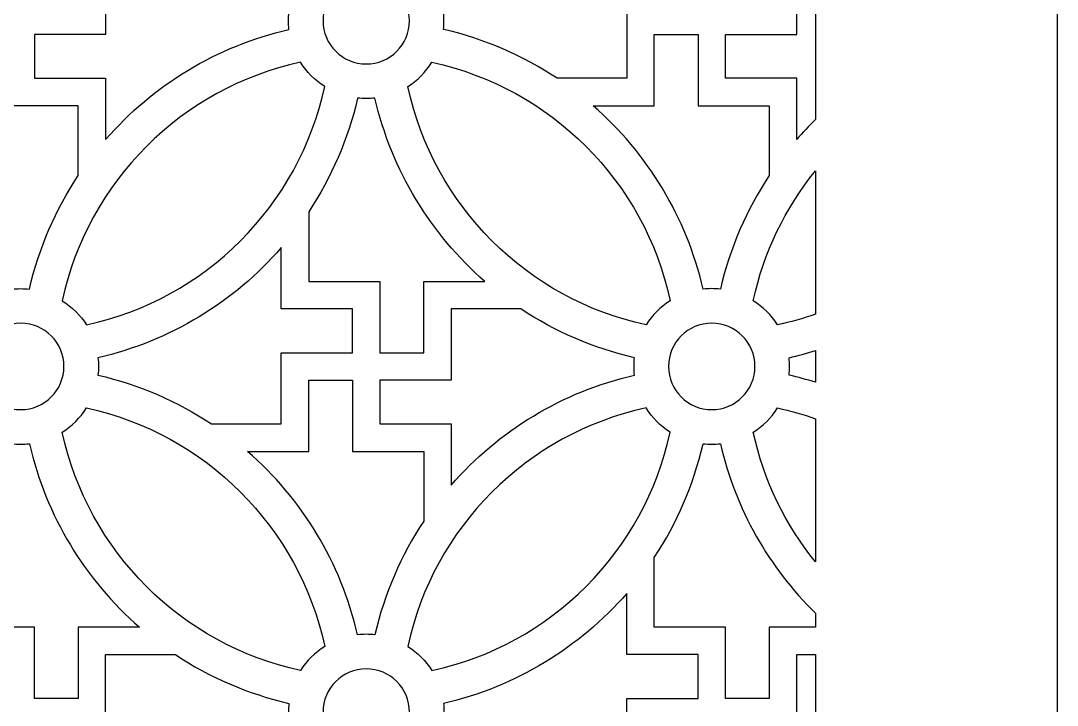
# Model space of a CAD drawing. Header units: centimetres. Extents: x -27 to -22.1, y -9 to 9.
# Drawn here: x -24.545 to -22.09, y -3.257 to -1.637 of the extents above; entities that cross this region are included whole.
import ezdxf

# ---------------------------------------------------------------- set-up
doc = ezdxf.new("R2010")
doc.units = ezdxf.units.CM
doc.header["$MEASUREMENT"] = 0
doc.layers.add('layer 1', color=7, linetype='Continuous')

msp = doc.modelspace()

# ---------------------------------------------------------------- linework, layer by layer
at = {"layer": 'layer 1', "color": 250}
msp.add_open_spline([(-22.09005, 8.99979), (-23.72641, 8.99979), (-25.36278, 8.99979), (-26.99914, 8.99979), (-26.99914, 8.99979), (-26.99914, 3.5307), (-26.99914, -1.93839), (-26.99914, -7.40747), (-26.99914, -7.40747), (-26.99913, -7.40747), (-26.99911, -7.40747), (-26.9991, -7.40747), (-26.9991, -7.40747), (-26.9991, -7.93839), (-26.9991, -8.4693), (-26.9991, -9.00021), (-26.9991, -9.00021), (-26.80819, -9.00021), (-26.61728, -9.00021), (-26.42637, -9.00021), (-26.42637, -9.00021), (-26.42637, -8.91839), (-26.42637, -8.83657), (-26.42637, -8.75476), (-26.42637, -8.75476), (-26.22443, -8.75476), (-26.02249, -8.75476), (-25.82055, -8.75476), (-25.82055, -8.75476), (-25.82055, -8.59488), (-25.82055, -8.43499), (-25.82055, -8.27511), (-25.82055, -8.27511), (-25.73885, -8.27348), (-25.65716, -8.27186), (-25.57546, -8.27022), (-25.57546, -8.27022), (-25.56095, -8.31159), (-25.54194, -8.34747), (-25.51038, -8.37913), (-25.51038, -8.37913), (-25.47946, -8.41014), (-25.44752, -8.4293), (-25.41001, -8.43803), (-25.41001, -8.43803), (-25.36035, -8.44958), (-25.30792, -8.44455), (-25.26805, -8.40977), (-25.26805, -8.40977), (-25.22948, -8.37612), (-25.20722, -8.32221), (-25.19923, -8.27078), (-25.19923, -8.27078), (-25.17641, -8.27309), (-25.15699, -8.27256), (-25.13868, -8.26993), (-25.13868, -8.26993), (-25.04731, -8.25686), (-25.00416, -8.19905), (-24.99645, -8.11187), (-24.99645, -8.11187), (-24.99455, -8.09051), (-24.99606, -8.06941), (-25.00284, -8.05085), (-25.00284, -8.05085), (-25.00141, -8.05121), (-24.99997, -8.05157), (-24.99854, -8.05193), (-24.99854, -8.05193), (-24.9663, -8.06308), (-24.93405, -8.07422), (-24.90182, -8.08537), (-24.90182, -8.08537), (-24.88247, -8.28292), (-24.72992, -8.43675), (-24.54457, -8.43675), (-24.54457, -8.43675), (-24.35923, -8.43675), (-24.20667, -8.28292), (-24.18733, -8.08537), (-24.18733, -8.08537), (-24.15509, -8.07422), (-24.12285, -8.06308), (-24.09061, -8.05193), (-24.09061, -8.05193), (-24.08918, -8.05157), (-24.08774, -8.05121), (-24.0863, -8.05085), (-24.0863, -8.05085), (-24.09309, -8.06941), (-24.0946, -8.09051), (-24.0927, -8.11187), (-24.0927, -8.11187), (-24.08499, -8.19905), (-24.04183, -8.25686), (-23.95047, -8.26993), (-23.95047, -8.26993), (-23.93216, -8.27256), (-23.91274, -8.27309), (-23.88992, -8.27078), (-23.88992, -8.27078), (-23.88193, -8.32221), (-23.85967, -8.37612), (-23.8211, -8.40977), (-23.8211, -8.40977), (-23.78123, -8.44455), (-23.7288, -8.44958), (-23.67914, -8.43803), (-23.67914, -8.43803), (-23.64162, -8.4293), (-23.60969, -8.41014), (-23.57878, -8.37913), (-23.57878, -8.37913), (-23.5472, -8.34747), (-23.5282, -8.31159), (-23.51369, -8.27022), (-23.51369, -8.27022), (-23.43199, -8.27186), (-23.3503, -8.27348), (-23.26859, -8.27511), (-23.26859, -8.27511), (-23.26859, -8.43499), (-23.26859, -8.59488), (-23.26859, -8.75476), (-23.26859, -8.75476), (-23.06666, -8.75476), (-22.86472, -8.75476), (-22.66277, -8.75476), (-22.66277, -8.75476), (-22.66277, -8.83657), (-22.66277, -8.91839), (-22.66277, -9.00021), (-22.66277, -9.00021), (-22.47186, -9.00021), (-22.28096, -9.00021), (-22.09005, -9.00021), (-22.09005, -9.00021), (-22.09005, -8.4693), (-22.09005, -7.93839), (-22.09005, -7.40747), (-22.09005, -7.40747), (-22.09005, -1.93839), (-22.09005, 3.5307), (-22.09005, 8.99979)], degree=3, knots=[0, 0, 0, 0, 0.027027, 0.027027, 0.027027, 0.027027, 0.0540541, 0.0540541, 0.0540541, 0.0540541, 0.0810811, 0.0810811, 0.0810811, 0.0810811, 0.1081081, 0.1081081, 0.1081081, 0.1081081, 0.1351351, 0.1351351, 0.1351351, 0.1351351, 0.1621622, 0.1621622, 0.1621622, 0.1621622, 0.1891892, 0.1891892, 0.1891892, 0.1891892, 0.2162162, 0.2162162, 0.2162162, 0.2162162, 0.2432432, 0.2432432, 0.2432432, 0.2432432, 0.2702703, 0.2702703, 0.2702703, 0.2702703, 0.2972973, 0.2972973, 0.2972973, 0.2972973, 0.3243243, 0.3243243, 0.3243243, 0.3243243, 0.3513514, 0.3513514, 0.3513514, 0.3513514, 0.3783784, 0.3783784, 0.3783784, 0.3783784, 0.4054054, 0.4054054, 0.4054054, 0.4054054, 0.4324324, 0.4324324, 0.4324324, 0.4324324, 0.4594595, 0.4594595, 0.4594595, 0.4594595, 0.4864865, 0.4864865, 0.4864865, 0.4864865, 0.5135135, 0.5135135, 0.5135135, 0.5135135, 0.5405405, 0.5405405, 0.5405405, 0.5405405, 0.5675676, 0.5675676, 0.5675676, 0.5675676, 0.5945946, 0.5945946, 0.5945946, 0.5945946, 0.6216216, 0.6216216, 0.6216216, 0.6216216, 0.6486486, 0.6486486, 0.6486486, 0.6486486, 0.6756757, 0.6756757, 0.6756757, 0.6756757, 0.7027027, 0.7027027, 0.7027027, 0.7027027, 0.7297297, 0.7297297, 0.7297297, 0.7297297, 0.7567568, 0.7567568, 0.7567568, 0.7567568, 0.7837838, 0.7837838, 0.7837838, 0.7837838, 0.8108108, 0.8108108, 0.8108108, 0.8108108, 0.8378378, 0.8378378, 0.8378378, 0.8378378, 0.8648649, 0.8648649, 0.8648649, 0.8648649, 0.8918919, 0.8918919, 0.8918919, 0.8918919, 0.9189189, 0.9189189, 0.9189189, 0.9189189, 0.9459459, 0.9459459, 0.9459459, 0.9459459, 1, 1, 1, 1], dxfattribs=at)
at = {"layer": 'layer 1', "color": 7}
for points, knots in [([(-23.27444, -1.77279), (-23.21939, -1.77279), (-23.16434, -1.77279), (-23.1093, -1.77279), (-23.1093, -1.77279), (-23.1093, -1.71658), (-23.1093, -1.66036), (-23.1093, -1.60415), (-23.1093, -1.60415), (-23.05309, -1.60415), (-22.99687, -1.60415), (-22.94066, -1.60415), (-22.94066, -1.60415), (-22.94066, -1.56956), (-22.94066, -1.53496), (-22.94066, -1.50036), (-22.94066, -1.50036), (-22.99687, -1.50036), (-23.05309, -1.50036), (-23.1093, -1.50036), (-23.1093, -1.50036), (-23.1093, -1.45207), (-23.1093, -1.40377), (-23.1093, -1.35547), (-23.1093, -1.35547), (-23.22098, -1.4837), (-23.37197, -1.57678), (-23.54347, -1.61597), (-23.54347, -1.61597), (-23.54273, -1.62274), (-23.54232, -1.62961), (-23.54232, -1.63657), (-23.54232, -1.63657), (-23.54232, -1.64354), (-23.54273, -1.65041), (-23.54347, -1.65716), (-23.54347, -1.65716), (-23.44602, -1.67944), (-23.3552, -1.71915), (-23.27444, -1.77279)], [0, 0, 0, 0, 0.0909091, 0.0909091, 0.0909091, 0.0909091, 0.1818182, 0.1818182, 0.1818182, 0.1818182, 0.2727273, 0.2727273, 0.2727273, 0.2727273, 0.3636364, 0.3636364, 0.3636364, 0.3636364, 0.4545455, 0.4545455, 0.4545455, 0.4545455, 0.5454545, 0.5454545, 0.5454545, 0.5454545, 0.6363636, 0.6363636, 0.6363636, 0.6363636, 0.7272727, 0.7272727, 0.7272727, 0.7272727, 0.8181818, 0.8181818, 0.8181818, 0.8181818, 1, 1, 1, 1]), ([(-24.34352, -1.91768), (-24.34352, -1.86938), (-24.34352, -1.82108), (-24.34352, -1.77278), (-24.34352, -1.77278), (-24.36514, -1.77278), (-24.38676, -1.77278), (-24.40838, -1.77278), (-24.40838, -1.77278), (-24.40838, -1.77278), (-24.40838, -1.77278), (-24.40838, -1.77279), (-24.40838, -1.77279), (-24.44298, -1.77278), (-24.47757, -1.77278), (-24.51216, -1.77278), (-24.51216, -1.77278), (-24.51216, -1.73819), (-24.51216, -1.70359), (-24.51216, -1.669), (-24.51216, -1.669), (-24.45595, -1.669), (-24.39973, -1.669), (-24.34352, -1.669), (-24.34352, -1.669), (-24.34353, -1.61279), (-24.34353, -1.55659), (-24.34353, -1.50036), (-24.34353, -1.50036), (-24.28848, -1.50036), (-24.23343, -1.50036), (-24.17839, -1.50036), (-24.17839, -1.50036), (-24.09763, -1.554), (-24.00681, -1.5937), (-23.90935, -1.61597), (-23.90935, -1.61597), (-23.91011, -1.62274), (-23.9105, -1.62961), (-23.9105, -1.63657), (-23.9105, -1.63657), (-23.9105, -1.64354), (-23.91011, -1.65041), (-23.90935, -1.65716), (-23.90935, -1.65716), (-24.08085, -1.69636), (-24.23184, -1.78945), (-24.34352, -1.91768)], [0, 0, 0, 0, 0.0769231, 0.0769231, 0.0769231, 0.0769231, 0.1538462, 0.1538462, 0.1538462, 0.1538462, 0.2307692, 0.2307692, 0.2307692, 0.2307692, 0.3076923, 0.3076923, 0.3076923, 0.3076923, 0.3846154, 0.3846154, 0.3846154, 0.3846154, 0.4615385, 0.4615385, 0.4615385, 0.4615385, 0.5384615, 0.5384615, 0.5384615, 0.5384615, 0.6153846, 0.6153846, 0.6153846, 0.6153846, 0.6923077, 0.6923077, 0.6923077, 0.6923077, 0.7692308, 0.7692308, 0.7692308, 0.7692308, 0.8461538, 0.8461538, 0.8461538, 0.8461538, 1, 1, 1, 1]), ([(-22.66277, -1.8706), (-22.66277, -1.74719), (-22.66277, -1.62378), (-22.66277, -1.50036), (-22.66277, -1.50036), (-22.67757, -1.50036), (-22.69237, -1.50036), (-22.70716, -1.50036), (-22.70716, -1.50036), (-22.70716, -1.55659), (-22.70716, -1.61279), (-22.70716, -1.669), (-22.70716, -1.669), (-22.76337, -1.669), (-22.81959, -1.669), (-22.8758, -1.669), (-22.8758, -1.669), (-22.8758, -1.70359), (-22.8758, -1.73819), (-22.8758, -1.77278), (-22.8758, -1.77278), (-22.8412, -1.77278), (-22.80662, -1.77278), (-22.77202, -1.77279), (-22.77202, -1.77279), (-22.77202, -1.77278), (-22.77202, -1.77278), (-22.77202, -1.77278), (-22.77202, -1.77278), (-22.75039, -1.77278), (-22.72878, -1.77278), (-22.70716, -1.77278), (-22.70716, -1.77278), (-22.70716, -1.82108), (-22.70716, -1.86938), (-22.70716, -1.91768), (-22.70716, -1.91768), (-22.69298, -1.90141), (-22.67817, -1.88571), (-22.66277, -1.8706)], [0, 0, 0, 0, 0.0909091, 0.0909091, 0.0909091, 0.0909091, 0.1818182, 0.1818182, 0.1818182, 0.1818182, 0.2727273, 0.2727273, 0.2727273, 0.2727273, 0.3636364, 0.3636364, 0.3636364, 0.3636364, 0.4545455, 0.4545455, 0.4545455, 0.4545455, 0.5454545, 0.5454545, 0.5454545, 0.5454545, 0.6363636, 0.6363636, 0.6363636, 0.6363636, 0.7272727, 0.7272727, 0.7272727, 0.7272727, 0.8181818, 0.8181818, 0.8181818, 0.8181818, 1, 1, 1, 1]), ([(-23.72641, -1.5343), (-23.66994, -1.5343), (-23.62414, -1.5801), (-23.62414, -1.63657), (-23.62414, -1.63657), (-23.62414, -1.69304), (-23.66994, -1.73885), (-23.72641, -1.73885), (-23.72641, -1.73885), (-23.78289, -1.73885), (-23.82868, -1.69304), (-23.82868, -1.63657), (-23.82868, -1.63657), (-23.82868, -1.5801), (-23.78289, -1.5343), (-23.72641, -1.5343)], [0, 0, 0, 0, 0.2, 0.2, 0.2, 0.2, 0.4, 0.4, 0.4, 0.4, 0.6, 0.6, 0.6, 0.6, 1, 1, 1, 1]), ([(-24.8257, -1.83765), (-24.7774, -1.83765), (-24.7291, -1.83765), (-24.6808, -1.83765), (-24.6808, -1.83765), (-24.6808, -1.78143), (-24.6808, -1.72522), (-24.6808, -1.669), (-24.6808, -1.669), (-24.6462, -1.669), (-24.61162, -1.669), (-24.57703, -1.669), (-24.57703, -1.669), (-24.57703, -1.72522), (-24.57703, -1.78143), (-24.57703, -1.83765), (-24.57703, -1.83765), (-24.5208, -1.83765), (-24.4646, -1.83765), (-24.40838, -1.83765), (-24.40838, -1.83765), (-24.40838, -1.8927), (-24.40838, -1.94774), (-24.40838, -2.00279), (-24.40838, -2.00279), (-24.46201, -2.08355), (-24.50171, -2.17436), (-24.52398, -2.27183), (-24.52398, -2.27183), (-24.53076, -2.27107), (-24.53763, -2.27067), (-24.54459, -2.27067), (-24.54459, -2.27067), (-24.55156, -2.27067), (-24.55843, -2.27107), (-24.5652, -2.27183), (-24.5652, -2.27183), (-24.60439, -2.10031), (-24.69748, -1.94933), (-24.8257, -1.83765)], [0, 0, 0, 0, 0.0909091, 0.0909091, 0.0909091, 0.0909091, 0.1818182, 0.1818182, 0.1818182, 0.1818182, 0.2727273, 0.2727273, 0.2727273, 0.2727273, 0.3636364, 0.3636364, 0.3636364, 0.3636364, 0.4545455, 0.4545455, 0.4545455, 0.4545455, 0.5454545, 0.5454545, 0.5454545, 0.5454545, 0.6363636, 0.6363636, 0.6363636, 0.6363636, 0.7272727, 0.7272727, 0.7272727, 0.7272727, 0.8181818, 0.8181818, 0.8181818, 0.8181818, 1, 1, 1, 1]), ([(-22.77202, -2.00279), (-22.77202, -1.94774), (-22.77202, -1.8927), (-22.77202, -1.83765), (-22.77202, -1.83765), (-22.82823, -1.83765), (-22.88445, -1.83765), (-22.94066, -1.83765), (-22.94066, -1.83765), (-22.94066, -1.78143), (-22.94066, -1.72522), (-22.94066, -1.669), (-22.94066, -1.669), (-22.97525, -1.669), (-23.00984, -1.669), (-23.04444, -1.669), (-23.04444, -1.669), (-23.04444, -1.72522), (-23.04444, -1.78143), (-23.04444, -1.83765), (-23.04444, -1.83765), (-23.09273, -1.83765), (-23.14103, -1.83765), (-23.18933, -1.83765), (-23.18933, -1.83765), (-23.06112, -1.94933), (-22.96803, -2.10031), (-22.92884, -2.27183), (-22.92884, -2.27183), (-22.92206, -2.27107), (-22.9152, -2.27067), (-22.90823, -2.27067), (-22.90823, -2.27067), (-22.90127, -2.27067), (-22.89439, -2.27107), (-22.88762, -2.27183), (-22.88762, -2.27183), (-22.86535, -2.17436), (-22.82565, -2.08355), (-22.77202, -2.00279)], [0, 0, 0, 0, 0.0909091, 0.0909091, 0.0909091, 0.0909091, 0.1818182, 0.1818182, 0.1818182, 0.1818182, 0.2727273, 0.2727273, 0.2727273, 0.2727273, 0.3636364, 0.3636364, 0.3636364, 0.3636364, 0.4545455, 0.4545455, 0.4545455, 0.4545455, 0.5454545, 0.5454545, 0.5454545, 0.5454545, 0.6363636, 0.6363636, 0.6363636, 0.6363636, 0.7272727, 0.7272727, 0.7272727, 0.7272727, 0.8181818, 0.8181818, 0.8181818, 0.8181818, 1, 1, 1, 1]), ([(-23.88201, -1.73496), (-23.86741, -1.75801), (-23.84784, -1.77758), (-23.82479, -1.79218), (-23.82479, -1.79218), (-23.88543, -2.0739), (-24.10727, -2.29572), (-24.38899, -2.35637), (-24.38899, -2.35637), (-24.40359, -2.33333), (-24.42316, -2.31376), (-24.4462, -2.29916), (-24.4462, -2.29916), (-24.38556, -2.01744), (-24.16373, -1.7956), (-23.88201, -1.73496)], [0, 0, 0, 0, 0.2, 0.2, 0.2, 0.2, 0.4, 0.4, 0.4, 0.4, 0.6, 0.6, 0.6, 0.6, 1, 1, 1, 1]), ([(-23.57081, -1.73496), (-23.58541, -1.75801), (-23.60498, -1.77758), (-23.62803, -1.79218), (-23.62803, -1.79218), (-23.56739, -2.0739), (-23.34555, -2.29572), (-23.06383, -2.35637), (-23.06383, -2.35637), (-23.04923, -2.33333), (-23.02966, -2.31376), (-23.00662, -2.29916), (-23.00662, -2.29916), (-23.06726, -2.01744), (-23.2891, -1.7956), (-23.57081, -1.73496)], [0, 0, 0, 0, 0.2, 0.2, 0.2, 0.2, 0.4, 0.4, 0.4, 0.4, 0.6, 0.6, 0.6, 0.6, 1, 1, 1, 1]), ([(-23.44532, -2.25369), (-23.49361, -2.25369), (-23.54191, -2.25369), (-23.5902, -2.25369), (-23.5902, -2.25369), (-23.5902, -2.27531), (-23.5902, -2.29693), (-23.5902, -2.31855), (-23.5902, -2.31855), (-23.5902, -2.31855), (-23.5902, -2.31855), (-23.5902, -2.31855), (-23.5902, -2.31855), (-23.5902, -2.35314), (-23.5902, -2.38773), (-23.5902, -2.42232), (-23.5902, -2.42232), (-23.62479, -2.42232), (-23.65939, -2.42232), (-23.69399, -2.42232), (-23.69399, -2.42232), (-23.69399, -2.36612), (-23.69399, -2.3099), (-23.69399, -2.25369), (-23.69399, -2.25369), (-23.75019, -2.25369), (-23.80641, -2.25369), (-23.86262, -2.25369), (-23.86262, -2.25369), (-23.86262, -2.19865), (-23.86262, -2.14361), (-23.86262, -2.08857), (-23.86262, -2.08857), (-23.80898, -2.0078), (-23.76928, -1.91698), (-23.74699, -1.81951), (-23.74699, -1.81951), (-23.74024, -1.82027), (-23.73337, -1.82067), (-23.72641, -1.82067), (-23.72641, -1.82067), (-23.71945, -1.82067), (-23.71259, -1.82027), (-23.70582, -1.81951), (-23.70582, -1.81951), (-23.66663, -1.99101), (-23.57355, -2.142), (-23.44532, -2.25369)], [0, 0, 0, 0, 0.0769231, 0.0769231, 0.0769231, 0.0769231, 0.1538462, 0.1538462, 0.1538462, 0.1538462, 0.2307692, 0.2307692, 0.2307692, 0.2307692, 0.3076923, 0.3076923, 0.3076923, 0.3076923, 0.3846154, 0.3846154, 0.3846154, 0.3846154, 0.4615385, 0.4615385, 0.4615385, 0.4615385, 0.5384615, 0.5384615, 0.5384615, 0.5384615, 0.6153846, 0.6153846, 0.6153846, 0.6153846, 0.6923077, 0.6923077, 0.6923077, 0.6923077, 0.7692308, 0.7692308, 0.7692308, 0.7692308, 0.8461538, 0.8461538, 0.8461538, 0.8461538, 1, 1, 1, 1]), ([(-22.66277, -2.33092), (-22.66277, -2.21798), (-22.66277, -2.10503), (-22.66277, -1.99209), (-22.66277, -1.99209), (-22.7339, -2.08002), (-22.78519, -2.18464), (-22.80984, -2.29916), (-22.80984, -2.29916), (-22.7868, -2.31376), (-22.76723, -2.33333), (-22.75263, -2.35637), (-22.75263, -2.35637), (-22.72193, -2.34975), (-22.69192, -2.34123), (-22.66277, -2.33092)], [0, 0, 0, 0, 0.2, 0.2, 0.2, 0.2, 0.4, 0.4, 0.4, 0.4, 0.6, 0.6, 0.6, 0.6, 1, 1, 1, 1]), ([(-23.92749, -2.17367), (-23.92749, -2.22196), (-23.92749, -2.27025), (-23.92749, -2.31855), (-23.92749, -2.31855), (-23.87127, -2.31855), (-23.81506, -2.31855), (-23.75885, -2.31855), (-23.75885, -2.31855), (-23.75885, -2.35314), (-23.75885, -2.38773), (-23.75885, -2.42232), (-23.75885, -2.42232), (-23.81506, -2.42232), (-23.87127, -2.42232), (-23.92749, -2.42232), (-23.92749, -2.42232), (-23.92749, -2.47854), (-23.92749, -2.53475), (-23.92749, -2.59097), (-23.92749, -2.59097), (-23.98253, -2.59097), (-24.03757, -2.59097), (-24.09261, -2.59097), (-24.09261, -2.59097), (-24.17338, -2.53733), (-24.26419, -2.49763), (-24.36166, -2.47536), (-24.36166, -2.47536), (-24.3609, -2.46859), (-24.3605, -2.46172), (-24.3605, -2.45476), (-24.3605, -2.45476), (-24.3605, -2.44779), (-24.3609, -2.44093), (-24.36166, -2.43415), (-24.36166, -2.43415), (-24.19015, -2.39497), (-24.03916, -2.30188), (-23.92749, -2.17367)], [0, 0, 0, 0, 0.0909091, 0.0909091, 0.0909091, 0.0909091, 0.1818182, 0.1818182, 0.1818182, 0.1818182, 0.2727273, 0.2727273, 0.2727273, 0.2727273, 0.3636364, 0.3636364, 0.3636364, 0.3636364, 0.4545455, 0.4545455, 0.4545455, 0.4545455, 0.5454545, 0.5454545, 0.5454545, 0.5454545, 0.6363636, 0.6363636, 0.6363636, 0.6363636, 0.7272727, 0.7272727, 0.7272727, 0.7272727, 0.8181818, 0.8181818, 0.8181818, 0.8181818, 1, 1, 1, 1]), ([(-23.52533, -2.73584), (-23.52533, -2.68755), (-23.52533, -2.63926), (-23.52533, -2.59096), (-23.52533, -2.59096), (-23.54696, -2.59096), (-23.56858, -2.59096), (-23.5902, -2.59096), (-23.5902, -2.59096), (-23.5902, -2.59096), (-23.5902, -2.59096), (-23.5902, -2.59097), (-23.5902, -2.59097), (-23.62479, -2.59096), (-23.65939, -2.59096), (-23.69399, -2.59096), (-23.69399, -2.59096), (-23.69399, -2.55637), (-23.69399, -2.52178), (-23.69399, -2.48719), (-23.69399, -2.48719), (-23.63777, -2.48719), (-23.58156, -2.48719), (-23.52535, -2.48719), (-23.52535, -2.48719), (-23.52535, -2.43097), (-23.52535, -2.37476), (-23.52535, -2.31855), (-23.52535, -2.31855), (-23.4703, -2.31855), (-23.41526, -2.31855), (-23.36022, -2.31855), (-23.36022, -2.31855), (-23.27945, -2.37219), (-23.18863, -2.41189), (-23.09117, -2.43415), (-23.09117, -2.43415), (-23.09192, -2.44093), (-23.09232, -2.44779), (-23.09232, -2.45476), (-23.09232, -2.45476), (-23.09232, -2.46172), (-23.09192, -2.46859), (-23.09117, -2.47536), (-23.09117, -2.47536), (-23.26267, -2.51454), (-23.41366, -2.60762), (-23.52533, -2.73584)], [0, 0, 0, 0, 0.0769231, 0.0769231, 0.0769231, 0.0769231, 0.1538462, 0.1538462, 0.1538462, 0.1538462, 0.2307692, 0.2307692, 0.2307692, 0.2307692, 0.3076923, 0.3076923, 0.3076923, 0.3076923, 0.3846154, 0.3846154, 0.3846154, 0.3846154, 0.4615385, 0.4615385, 0.4615385, 0.4615385, 0.5384615, 0.5384615, 0.5384615, 0.5384615, 0.6153846, 0.6153846, 0.6153846, 0.6153846, 0.6923077, 0.6923077, 0.6923077, 0.6923077, 0.7692308, 0.7692308, 0.7692308, 0.7692308, 0.8461538, 0.8461538, 0.8461538, 0.8461538, 1, 1, 1, 1]), ([(-24.54459, -2.55703), (-24.60107, -2.55703), (-24.64686, -2.51123), (-24.64686, -2.45476), (-24.64686, -2.45476), (-24.64686, -2.39828), (-24.60107, -2.35249), (-24.54459, -2.35249), (-24.54459, -2.35249), (-24.48812, -2.35249), (-24.44232, -2.39828), (-24.44232, -2.45476), (-24.44232, -2.45476), (-24.44232, -2.51123), (-24.48812, -2.55703), (-24.54459, -2.55703)], [0, 0, 0, 0, 0.2, 0.2, 0.2, 0.2, 0.4, 0.4, 0.4, 0.4, 0.6, 0.6, 0.6, 0.6, 1, 1, 1, 1]), ([(-22.90823, -2.35249), (-22.85176, -2.35249), (-22.80596, -2.39828), (-22.80596, -2.45476), (-22.80596, -2.45476), (-22.80596, -2.51123), (-22.85176, -2.55703), (-22.90823, -2.55703), (-22.90823, -2.55703), (-22.9647, -2.55703), (-23.0105, -2.51123), (-23.0105, -2.45476), (-23.0105, -2.45476), (-23.0105, -2.39828), (-22.9647, -2.35249), (-22.90823, -2.35249)], [0, 0, 0, 0, 0.2, 0.2, 0.2, 0.2, 0.4, 0.4, 0.4, 0.4, 0.6, 0.6, 0.6, 0.6, 1, 1, 1, 1]), ([(-22.66277, -2.49229), (-22.66277, -2.46727), (-22.66277, -2.44224), (-22.66277, -2.41721), (-22.66277, -2.41721), (-22.68328, -2.42366), (-22.70413, -2.42932), (-22.72529, -2.43415), (-22.72529, -2.43415), (-22.72454, -2.44093), (-22.72414, -2.44779), (-22.72414, -2.45476), (-22.72414, -2.45476), (-22.72414, -2.46172), (-22.72454, -2.46859), (-22.72529, -2.47536), (-22.72529, -2.47536), (-22.70413, -2.48019), (-22.68328, -2.48585), (-22.66277, -2.49229)], [0, 0, 0, 0, 0.1666667, 0.1666667, 0.1666667, 0.1666667, 0.3333333, 0.3333333, 0.3333333, 0.3333333, 0.5, 0.5, 0.5, 0.5, 0.6666667, 0.6666667, 0.6666667, 0.6666667, 1, 1, 1, 1]), ([(-23.72641, -3.08884), (-23.71945, -3.08884), (-23.71259, -3.08925), (-23.70582, -3.08999), (-23.70582, -3.08999), (-23.68356, -2.99254), (-23.64385, -2.90172), (-23.5902, -2.82095), (-23.5902, -2.82095), (-23.5902, -2.76591), (-23.5902, -2.71087), (-23.5902, -2.65582), (-23.5902, -2.65582), (-23.64642, -2.65582), (-23.70263, -2.65582), (-23.75885, -2.65582), (-23.75885, -2.65582), (-23.75885, -2.59962), (-23.75885, -2.5434), (-23.75885, -2.48719), (-23.75885, -2.48719), (-23.79343, -2.48719), (-23.82803, -2.48719), (-23.86262, -2.48719), (-23.86262, -2.48719), (-23.86262, -2.5434), (-23.86262, -2.59962), (-23.86262, -2.65583), (-23.86262, -2.65583), (-23.91091, -2.65583), (-23.95921, -2.65583), (-24.0075, -2.65583), (-24.0075, -2.65583), (-23.87927, -2.76751), (-23.78619, -2.91849), (-23.74699, -3.08999), (-23.74699, -3.08999), (-23.74024, -3.08925), (-23.73337, -3.08884), (-23.72641, -3.08884)], [0, 0, 0, 0, 0.0909091, 0.0909091, 0.0909091, 0.0909091, 0.1818182, 0.1818182, 0.1818182, 0.1818182, 0.2727273, 0.2727273, 0.2727273, 0.2727273, 0.3636364, 0.3636364, 0.3636364, 0.3636364, 0.4545455, 0.4545455, 0.4545455, 0.4545455, 0.5454545, 0.5454545, 0.5454545, 0.5454545, 0.6363636, 0.6363636, 0.6363636, 0.6363636, 0.7272727, 0.7272727, 0.7272727, 0.7272727, 0.8181818, 0.8181818, 0.8181818, 0.8181818, 1, 1, 1, 1]), ([(-23.88201, -3.17455), (-23.86741, -3.15152), (-23.84784, -3.13193), (-23.82479, -3.11733), (-23.82479, -3.11733), (-23.88543, -2.83561), (-24.10727, -2.61378), (-24.38899, -2.55314), (-24.38899, -2.55314), (-24.40359, -2.57618), (-24.42316, -2.59575), (-24.4462, -2.61035), (-24.4462, -2.61035), (-24.38556, -2.89207), (-24.16373, -3.11391), (-23.88201, -3.17455)], [0, 0, 0, 0, 0.2, 0.2, 0.2, 0.2, 0.4, 0.4, 0.4, 0.4, 0.6, 0.6, 0.6, 0.6, 1, 1, 1, 1]), ([(-23.57081, -3.17455), (-23.58541, -3.15152), (-23.60498, -3.13193), (-23.62803, -3.11733), (-23.62803, -3.11733), (-23.56739, -2.83561), (-23.34555, -2.61378), (-23.06383, -2.55314), (-23.06383, -2.55314), (-23.04923, -2.57618), (-23.02966, -2.59575), (-23.00662, -2.61035), (-23.00662, -2.61035), (-23.06726, -2.89207), (-23.2891, -3.11391), (-23.57081, -3.17455)], [0, 0, 0, 0, 0.2, 0.2, 0.2, 0.2, 0.4, 0.4, 0.4, 0.4, 0.6, 0.6, 0.6, 0.6, 1, 1, 1, 1]), ([(-22.66277, -2.91742), (-22.66277, -2.80447), (-22.66277, -2.69153), (-22.66277, -2.57859), (-22.66277, -2.57859), (-22.69192, -2.56828), (-22.72193, -2.55976), (-22.75263, -2.55314), (-22.75263, -2.55314), (-22.76723, -2.57618), (-22.7868, -2.59575), (-22.80984, -2.61035), (-22.80984, -2.61035), (-22.78519, -2.72487), (-22.7339, -2.8295), (-22.66277, -2.91742)], [0, 0, 0, 0, 0.2, 0.2, 0.2, 0.2, 0.4, 0.4, 0.4, 0.4, 0.6, 0.6, 0.6, 0.6, 1, 1, 1, 1]), ([(-24.6808, -2.90672), (-24.6808, -2.96178), (-24.6808, -3.01683), (-24.68079, -3.07187), (-24.68079, -3.07187), (-24.62459, -3.07187), (-24.56838, -3.07187), (-24.51216, -3.07187), (-24.51216, -3.07187), (-24.51216, -3.12808), (-24.51216, -3.1843), (-24.51216, -3.24051), (-24.51216, -3.24051), (-24.47757, -3.24051), (-24.44298, -3.24051), (-24.40838, -3.24051), (-24.40838, -3.24051), (-24.40838, -3.20591), (-24.40838, -3.17132), (-24.40838, -3.13673), (-24.40838, -3.13673), (-24.40838, -3.13673), (-24.40838, -3.13673), (-24.40838, -3.13673), (-24.40838, -3.13673), (-24.40838, -3.11511), (-24.40838, -3.09348), (-24.40838, -3.07187), (-24.40838, -3.07187), (-24.36009, -3.07187), (-24.31179, -3.07187), (-24.26349, -3.07187), (-24.26349, -3.07187), (-24.39171, -2.96018), (-24.4848, -2.8092), (-24.52398, -2.63769), (-24.52398, -2.63769), (-24.53076, -2.63845), (-24.53763, -2.63885), (-24.54459, -2.63885), (-24.54459, -2.63885), (-24.55156, -2.63885), (-24.55843, -2.63845), (-24.5652, -2.63769), (-24.5652, -2.63769), (-24.58747, -2.73515), (-24.62717, -2.82596), (-24.6808, -2.90672)], [0, 0, 0, 0, 0.0769231, 0.0769231, 0.0769231, 0.0769231, 0.1538462, 0.1538462, 0.1538462, 0.1538462, 0.2307692, 0.2307692, 0.2307692, 0.2307692, 0.3076923, 0.3076923, 0.3076923, 0.3076923, 0.3846154, 0.3846154, 0.3846154, 0.3846154, 0.4615385, 0.4615385, 0.4615385, 0.4615385, 0.5384615, 0.5384615, 0.5384615, 0.5384615, 0.6153846, 0.6153846, 0.6153846, 0.6153846, 0.6923077, 0.6923077, 0.6923077, 0.6923077, 0.7692308, 0.7692308, 0.7692308, 0.7692308, 0.8461538, 0.8461538, 0.8461538, 0.8461538, 1, 1, 1, 1]), ([(-22.66277, -3.07187), (-22.66277, -3.06089), (-22.66277, -3.04989), (-22.66277, -3.03891), (-22.66277, -3.03891), (-22.77258, -2.93124), (-22.85217, -2.79287), (-22.88762, -2.63769), (-22.88762, -2.63769), (-22.89439, -2.63845), (-22.90127, -2.63885), (-22.90823, -2.63885), (-22.90823, -2.63885), (-22.9152, -2.63885), (-22.92206, -2.63845), (-22.92884, -2.63769), (-22.92884, -2.63769), (-22.95111, -2.73515), (-22.9908, -2.82596), (-23.04444, -2.90672), (-23.04444, -2.90672), (-23.04444, -2.96178), (-23.04444, -3.01683), (-23.04444, -3.07187), (-23.04444, -3.07187), (-22.98822, -3.07187), (-22.93201, -3.07187), (-22.8758, -3.07187), (-22.8758, -3.07187), (-22.8758, -3.12808), (-22.8758, -3.1843), (-22.8758, -3.24051), (-22.8758, -3.24051), (-22.8412, -3.24051), (-22.80662, -3.24051), (-22.77202, -3.24051), (-22.77202, -3.24051), (-22.77202, -3.20591), (-22.77202, -3.17132), (-22.77202, -3.13673), (-22.77202, -3.13673), (-22.77202, -3.13673), (-22.77202, -3.13673), (-22.77202, -3.13673), (-22.77202, -3.13673), (-22.77202, -3.11511), (-22.77202, -3.09348), (-22.77202, -3.07187), (-22.77202, -3.07187), (-22.73561, -3.07187), (-22.69919, -3.07187), (-22.66277, -3.07187)], [0, 0, 0, 0, 0.0714286, 0.0714286, 0.0714286, 0.0714286, 0.1428571, 0.1428571, 0.1428571, 0.1428571, 0.2142857, 0.2142857, 0.2142857, 0.2142857, 0.2857143, 0.2857143, 0.2857143, 0.2857143, 0.3571429, 0.3571429, 0.3571429, 0.3571429, 0.4285714, 0.4285714, 0.4285714, 0.4285714, 0.5, 0.5, 0.5, 0.5, 0.5714286, 0.5714286, 0.5714286, 0.5714286, 0.6428571, 0.6428571, 0.6428571, 0.6428571, 0.7142857, 0.7142857, 0.7142857, 0.7142857, 0.7857143, 0.7857143, 0.7857143, 0.7857143, 0.8571429, 0.8571429, 0.8571429, 0.8571429, 1, 1, 1, 1]), ([(-23.54232, -3.27293), (-23.54232, -3.26597), (-23.54273, -3.2591), (-23.54347, -3.25234), (-23.54347, -3.25234), (-23.37197, -3.21315), (-23.22098, -3.12006), (-23.1093, -2.99184), (-23.1093, -2.99184), (-23.1093, -3.04014), (-23.1093, -3.08843), (-23.1093, -3.13673), (-23.1093, -3.13673), (-23.05309, -3.13673), (-22.99687, -3.13673), (-22.94066, -3.13673), (-22.94066, -3.13673), (-22.94066, -3.17132), (-22.94066, -3.20591), (-22.94066, -3.24051), (-22.94066, -3.24051), (-22.99687, -3.24051), (-23.05309, -3.24051), (-23.1093, -3.24051), (-23.1093, -3.24051), (-23.1093, -3.29672), (-23.1093, -3.35293), (-23.1093, -3.40915), (-23.1093, -3.40915), (-23.16434, -3.40915), (-23.21939, -3.40915), (-23.27444, -3.40915), (-23.27444, -3.40915), (-23.3552, -3.35551), (-23.44602, -3.3158), (-23.54347, -3.29353), (-23.54347, -3.29353), (-23.54273, -3.28677), (-23.54232, -3.2799), (-23.54232, -3.27293)], [0, 0, 0, 0, 0.0909091, 0.0909091, 0.0909091, 0.0909091, 0.1818182, 0.1818182, 0.1818182, 0.1818182, 0.2727273, 0.2727273, 0.2727273, 0.2727273, 0.3636364, 0.3636364, 0.3636364, 0.3636364, 0.4545455, 0.4545455, 0.4545455, 0.4545455, 0.5454545, 0.5454545, 0.5454545, 0.5454545, 0.6363636, 0.6363636, 0.6363636, 0.6363636, 0.7272727, 0.7272727, 0.7272727, 0.7272727, 0.8181818, 0.8181818, 0.8181818, 0.8181818, 1, 1, 1, 1]), ([(-24.17839, -3.13673), (-24.23343, -3.13673), (-24.28848, -3.13673), (-24.34353, -3.13673), (-24.34353, -3.13673), (-24.34353, -3.19295), (-24.34353, -3.24916), (-24.34352, -3.30537), (-24.34352, -3.30537), (-24.39973, -3.30537), (-24.45595, -3.30537), (-24.51216, -3.30537), (-24.51216, -3.30537), (-24.51216, -3.33997), (-24.51216, -3.37456), (-24.51216, -3.40915), (-24.51216, -3.40915), (-24.47757, -3.40915), (-24.44298, -3.40915), (-24.40838, -3.40915), (-24.40838, -3.40915), (-24.40838, -3.40915), (-24.40838, -3.40915), (-24.40838, -3.40915), (-24.40838, -3.40915), (-24.38676, -3.40915), (-24.36514, -3.40915), (-24.34352, -3.40915), (-24.34352, -3.40915), (-24.34352, -3.45744), (-24.34352, -3.50574), (-24.34352, -3.55405), (-24.34352, -3.55405), (-24.23184, -3.42581), (-24.08085, -3.33272), (-23.90935, -3.29353), (-23.90935, -3.29353), (-23.91011, -3.28677), (-23.9105, -3.2799), (-23.9105, -3.27293), (-23.9105, -3.27293), (-23.9105, -3.26597), (-23.91011, -3.2591), (-23.90935, -3.25234), (-23.90935, -3.25234), (-24.00681, -3.23008), (-24.09763, -3.19037), (-24.17839, -3.13673)], [0, 0, 0, 0, 0.0769231, 0.0769231, 0.0769231, 0.0769231, 0.1538462, 0.1538462, 0.1538462, 0.1538462, 0.2307692, 0.2307692, 0.2307692, 0.2307692, 0.3076923, 0.3076923, 0.3076923, 0.3076923, 0.3846154, 0.3846154, 0.3846154, 0.3846154, 0.4615385, 0.4615385, 0.4615385, 0.4615385, 0.5384615, 0.5384615, 0.5384615, 0.5384615, 0.6153846, 0.6153846, 0.6153846, 0.6153846, 0.6923077, 0.6923077, 0.6923077, 0.6923077, 0.7692308, 0.7692308, 0.7692308, 0.7692308, 0.8461538, 0.8461538, 0.8461538, 0.8461538, 1, 1, 1, 1]), ([(-22.66277, -3.50696), (-22.66277, -3.38355), (-22.66277, -3.26014), (-22.66277, -3.13673), (-22.66277, -3.13673), (-22.67757, -3.13673), (-22.69237, -3.13673), (-22.70716, -3.13673), (-22.70716, -3.13673), (-22.70716, -3.19295), (-22.70716, -3.24916), (-22.70716, -3.30537), (-22.70716, -3.30537), (-22.76337, -3.30537), (-22.81959, -3.30537), (-22.8758, -3.30537), (-22.8758, -3.30537), (-22.8758, -3.33997), (-22.8758, -3.37456), (-22.8758, -3.40915), (-22.8758, -3.40915), (-22.8412, -3.40915), (-22.80662, -3.40915), (-22.77202, -3.40915), (-22.77202, -3.40915), (-22.77202, -3.40915), (-22.77202, -3.40915), (-22.77202, -3.40915), (-22.77202, -3.40915), (-22.75039, -3.40915), (-22.72878, -3.40915), (-22.70716, -3.40915), (-22.70716, -3.40915), (-22.70716, -3.45744), (-22.70716, -3.50574), (-22.70716, -3.55405), (-22.70716, -3.55405), (-22.69298, -3.53778), (-22.67817, -3.52206), (-22.66277, -3.50696)], [0, 0, 0, 0, 0.0909091, 0.0909091, 0.0909091, 0.0909091, 0.1818182, 0.1818182, 0.1818182, 0.1818182, 0.2727273, 0.2727273, 0.2727273, 0.2727273, 0.3636364, 0.3636364, 0.3636364, 0.3636364, 0.4545455, 0.4545455, 0.4545455, 0.4545455, 0.5454545, 0.5454545, 0.5454545, 0.5454545, 0.6363636, 0.6363636, 0.6363636, 0.6363636, 0.7272727, 0.7272727, 0.7272727, 0.7272727, 0.8181818, 0.8181818, 0.8181818, 0.8181818, 1, 1, 1, 1]), ([(-23.82868, -3.27293), (-23.82868, -3.21646), (-23.78289, -3.17066), (-23.72641, -3.17066), (-23.72641, -3.17066), (-23.66994, -3.17066), (-23.62414, -3.21646), (-23.62414, -3.27293), (-23.62414, -3.27293), (-23.62414, -3.32941), (-23.66994, -3.37522), (-23.72641, -3.37522), (-23.72641, -3.37522), (-23.78289, -3.37522), (-23.82868, -3.32941), (-23.82868, -3.27293)], [0, 0, 0, 0, 0.2, 0.2, 0.2, 0.2, 0.4, 0.4, 0.4, 0.4, 0.6, 0.6, 0.6, 0.6, 1, 1, 1, 1])]:
    msp.add_open_spline(points, degree=3, knots=knots, dxfattribs=at)

doc.saveas('drawing.dxf')
